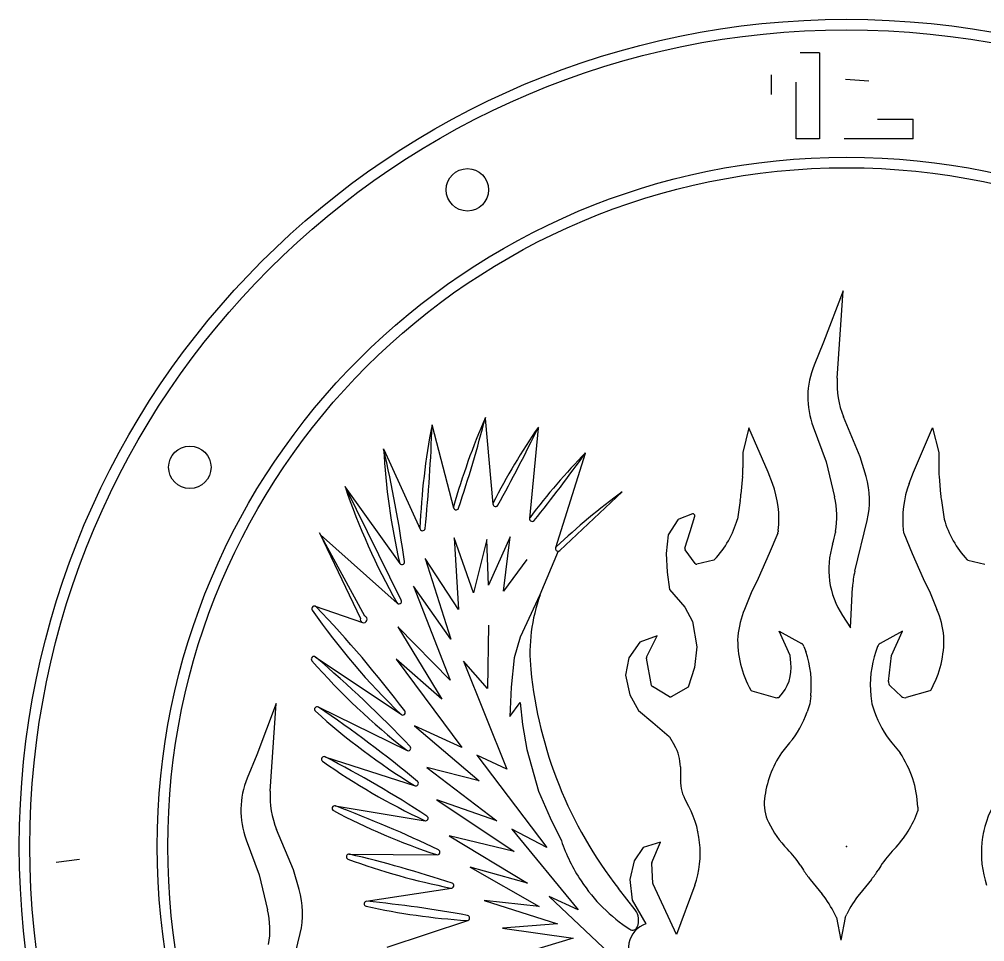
# Model space of a CAD drawing. Header units: metres. Extents: x -4.88 to 4.88, y -4.88 to 4.88.
# Drawn here: x -4.88 to 0.81, y -0.56 to 4.88 of the extents above; entities that cross this region are included whole.
import ezdxf

# ---------------------------------------------------------------- set-up
doc = ezdxf.new("R2010")
doc.units = ezdxf.units.M

msp = doc.modelspace()

# ---------------------------------------------------------------- linework, layer by layer
at = {"layer": '1', "color": 7}
for p, q in [((-0.158751, 4.677246), (-0.272542, 4.677246)), ((-0.158751, 4.677246), (-0.158751, 4.169999)), ((-0.44136, 4.430869), (-0.44136, 4.546811)), ((-0.296433, 4.169999), (-0.296433, 4.504297)), ((0.131104, 4.510579), (-0.006577, 4.520126)), ((0.182199, 4.285941), (0.391973, 4.285941)), ((0.391973, 4.169999), (0.391973, 4.285941)), ((-0.158751, 4.169999), (-0.296433, 4.169999)), ((0.391973, 4.169999), (-0.013824, 4.169999)), ((-0.019888, 3.275154), (-0.135095, 2.972734)), ((-0.055076, 2.759068), (-0.019888, 3.275154)), ((-0.135095, 2.972734), (-0.190945, 2.836212)), ((-2.12905, 2.521912), (-2.083709, 2.016697)), ((0.080918, 2.295891), (-0.017772, 2.532749)), ((-2.442416, 2.478662), (-2.315353, 1.994565)), ((-1.818216, 2.465338), (-1.8679, 1.931829)), ((-0.574968, 2.468048), (-0.610658, 2.322052)), ((-0.461874, 2.205612), (-0.574968, 2.468048)), ((-0.197046, 2.473239), (-0.120695, 2.267089)), ((0.394158, 2.205612), (0.507252, 2.468048)), ((0.507252, 2.468048), (0.542943, 2.322052)), ((-2.726899, 2.339457), (-2.51248, 1.869485)), ((-1.540861, 2.314965), (-1.714572, 1.759056)), ((-0.610658, 2.322052), (-0.610658, 2.231649)), ((0.115098, 2.17968), (0.080918, 2.295891)), ((0.542943, 2.322052), (0.542943, 2.231649)), ((-0.120695, 2.267089), (-0.070931, 2.059739)), ((-0.612914, 2.179673), (-0.62198, 2.07541)), ((-0.436845, 2.13887), (-0.461874, 2.205612)), ((0.36913, 2.13887), (0.394158, 2.205612)), ((0.545199, 2.179673), (0.554265, 2.07541)), ((-2.624312, 1.451707), (-2.955348, 2.120503)), ((-2.953772, 2.117863), (-2.631976, 1.667942)), ((-1.689648, 1.743976), (-1.321395, 2.089678)), ((-0.626363, 2.038382), (-0.642876, 1.928298)), ((0.558647, 2.038382), (0.57516, 1.928298)), ((-0.907578, 1.959229), (-0.989216, 1.928615)), ((-0.921165, 1.856292), (-0.894473, 1.947044)), ((-0.994117, 1.924659), (-1.050543, 1.836885)), ((0.048814, 1.621627), (0.12134, 1.920797)), ((-3.106558, 1.84802), (-2.864698, 1.343651)), ((-2.839284, 1.356801), (-3.106558, 1.84802)), ((-3.099974, 1.835919), (-2.647401, 1.433226)), ((-1.982962, 1.823804), (-2.110486, 1.539329)), ((-2.0222, 1.504995), (-1.982962, 1.823804)), ((-1.050543, 1.836885), (-1.063481, 1.726914)), ((-0.952025, 1.757537), (-0.921165, 1.856292)), ((-0.405343, 1.845811), (-0.455405, 1.726914)), ((-0.40229, 1.86213), (-0.403174, 1.85415)), ((0.334575, 1.86213), (0.335459, 1.85415)), ((0.337628, 1.845811), (0.38769, 1.726914)), ((-2.198771, 1.495186), (-2.31158, 1.818899)), ((-2.31158, 1.818899), (-2.287057, 1.397091)), ((-2.120295, 1.80909), (-2.198771, 1.495186)), ((-2.110486, 1.539328), (-2.120295, 1.80909)), ((-1.700255, 1.739582), (-1.806584, 1.483165)), ((-1.063481, 1.726914), (-1.057011, 1.616943)), ((-0.892719, 1.667683), (-0.950618, 1.748742)), ((-0.455405, 1.726914), (-0.520094, 1.57813)), ((0.38769, 1.726914), (0.452378, 1.57813)), ((-2.287057, 1.397091), (-2.483247, 1.696281)), ((-2.483247, 1.696281), (-2.331199, 1.22052)), ((-1.884867, 1.691376), (-2.0222, 1.504995)), ((-0.782534, 1.687234), (-0.882291, 1.663762)), ((0.714818, 1.687234), (0.814576, 1.663762)), ((-1.057011, 1.616943), (-1.044074, 1.513441)), ((-0.520094, 1.57813), (-0.561251, 1.494034)), ((0.452378, 1.57813), (0.493536, 1.494034)), ((-2.331199, 1.22052), (-2.551913, 1.534424)), ((-2.551913, 1.534424), (-2.336104, 0.980187)), ((-1.807491, 1.482587), (-1.923554, 1.232788)), ((-1.044074, 1.513441), (-0.953509, 1.409939)), ((-0.561251, 1.494034), (-0.600784, 1.396999)), ((0.023315, 1.287826), (0.035363, 1.528795)), ((0.493536, 1.494034), (0.533069, 1.396999)), ((-3.131339, 1.415594), (-2.852956, 1.319165)), ((-0.953509, 1.409939), (-0.908227, 1.325843)), ((-0.908227, 1.325843), (-0.882352, 1.177059)), ((-0.023871, 1.360419), (0.023315, 1.287826)), ((-2.336104, 0.980187), (-2.645103, 1.294091)), ((-2.645103, 1.294091), (-2.385152, 0.867378)), ((-2.110486, 1.303287), (-2.11539, 0.930526)), ((-0.332496, 1.125308), (-0.397185, 1.267623)), ((-0.397185, 1.267623), (-0.265057, 1.195554)), ((0.329469, 1.267623), (0.197342, 1.195554)), ((0.26478, 1.125308), (0.329469, 1.267623)), ((-1.923554, 1.232788), (-1.958148, 1.111707)), ((-1.218733, 1.202934), (-1.283423, 1.11237)), ((-1.115232, 1.241748), (-1.218733, 1.202934)), ((-1.178404, 1.115402), (-1.115232, 1.241748)), ((-0.882352, 1.177059), (-0.895289, 1.05415)), ((-0.251073, 1.17903), (-0.240536, 1.14859)), ((0.183358, 1.17903), (0.172821, 1.14859)), ((-3.13093, 1.117019), (-2.623431, 0.776641)), ((-2.385152, 0.867378), (-2.654913, 1.102806)), ((-2.654913, 1.102806), (-2.267438, 0.582902)), ((-2.11539, 0.930526), (-2.257628, 1.092383)), ((-2.257628, 1.092383), (-2.002581, 0.454766)), ((-1.958148, 1.111707), (-1.975445, 0.938735)), ((-1.283423, 1.11237), (-1.302829, 1.008868)), ((-1.14843, 0.948618), (-1.17928, 1.109041)), ((-0.327597, 1.082849), (-0.332496, 1.125308)), ((0.247115, 0.972204), (0.26478, 1.125308)), ((-0.895289, 1.05415), (-0.934103, 0.93771)), ((-1.302829, 1.008868), (-1.276954, 0.892428)), ((-1.975445, 0.938735), (-1.984094, 0.765763)), ((-1.042564, 0.882407), (-1.14368, 0.941887)), ((-0.934103, 0.93771), (-1.032591, 0.88231)), ((-0.557843, 0.916194), (-0.419839, 0.877553)), ((0.323622, 0.884458), (0.256503, 0.946782)), ((0.490127, 0.916194), (0.352124, 0.877553)), ((-1.276954, 0.892428), (-1.225203, 0.801863)), ((-0.210942, 0.888404), (-0.216056, 0.840676)), ((0.143227, 0.888404), (0.148341, 0.840676)), ((-3.360902, 0.841398), (-3.47611, 0.538978)), ((-3.39609, 0.325312), (-3.360902, 0.841398)), ((-3.113707, 0.821771), (-2.589574, 0.565468)), ((-1.984094, 0.765763), (-1.923554, 0.847925)), ((-1.923554, 0.847925), (-1.910581, 0.718195)), ((-1.225203, 0.801863), (-1.141152, 0.730744)), ((-0.216056, 0.840676), (-0.232855, 0.792379)), ((0.148341, 0.840676), (0.16514, 0.792379)), ((-2.267438, 0.582902), (-2.547008, 0.710426)), ((-2.547008, 0.710426), (-2.164438, 0.386712)), ((-1.910581, 0.718195), (-1.884635, 0.571169)), ((-1.141063, 0.730667), (-1.045313, 0.647683)), ((-1.043243, 0.645197), (-1.013901, 0.595317)), ((-1.884635, 0.571169), (-1.815446, 0.324684)), ((-0.335178, 0.609549), (-0.382899, 0.551224)), ((0.267463, 0.609549), (0.315183, 0.551224)), ((-3.47611, 0.538978), (-3.531959, 0.402456)), ((-3.07478, 0.528529), (-2.542801, 0.356848)), ((-2.002581, 0.454766), (-2.179152, 0.538146)), ((-2.179152, 0.538146), (-1.767153, -0.006281)), ((-2.164438, 0.386712), (-2.473437, 0.465188)), ((-2.473437, 0.465188), (-2.061438, 0.151284)), ((-0.979385, 0.468561), (-0.979385, 0.390853)), ((-1.815446, 0.324684), (-1.746257, 0.169009)), ((-3.01435, 0.238857), (-2.483301, 0.151605)), ((-2.061438, 0.151284), (-2.41458, 0.273903)), ((-2.41458, 0.273903), (-1.958438, -0.030192)), ((0.41925, 0.231823), (0.419947, 0.209498)), ((-1.746257, 0.169008), (-1.680259, 0.033713)), ((-3.260096, -0.137865), (-3.358786, 0.098993)), ((-1.958438, -0.030192), (-2.341009, 0.062999)), ((-2.341009, 0.062999), (-1.879962, -0.216572)), ((-1.767153, -0.006281), (-1.973153, 0.101623)), ((-1.973153, 0.101623), (-1.580773, -0.374137)), ((-3.53806, 0.039483), (-3.461709, -0.166667)), ((-1.095825, 0.025596), (-1.199327, -0.006748)), ((-1.146686, -0.095198), (-1.095825, 0.025596)), ((-2.932717, -0.0457), (-2.411329, -0.049452)), ((-1.199327, -0.006748), (-1.251078, -0.084375)), ((-4.657347, -0.093655), (-4.519666, -0.075255)), ((-1.251078, -0.084375), (-1.276954, -0.194346)), ((-1.141209, -0.21828), (-1.147455, -0.099604)), ((-3.461709, -0.166667), (-3.411945, -0.374017)), ((-3.225916, -0.254076), (-3.260096, -0.137865)), ((-1.879962, -0.216572), (-2.21839, -0.123382)), ((-2.21839, -0.123382), (-1.811296, -0.353905)), ((-0.269851, -0.114427), (-0.253636, -0.139909)), ((0.202135, -0.114427), (0.185921, -0.139909)), ((-1.276954, -0.194346), (-1.262606, -0.316301)), ((-1.001673, -0.519008), (-1.140285, -0.221983)), ((-0.214191, -0.194807), (-0.143575, -0.282235)), ((0.146475, -0.194807), (0.07586, -0.282235)), ((-2.830281, -0.323621), (-2.327205, -0.245535)), ((-1.246207, -0.374408), (-1.344465, -0.248386)), ((-0.893095, -0.229463), (-1.001673, -0.519008)), ((-1.811296, -0.353905), (-2.135009, -0.319572)), ((-2.135009, -0.319572), (-1.703391, -0.456905)), ((-1.580773, -0.374137), (-1.752439, -0.295661)), ((-1.752439, -0.295661), (-1.399297, -0.629184)), ((-1.262606, -0.316301), (-1.182746, -0.456128)), ((-2.707536, -0.593405), (-2.231316, -0.435891)), ((-0.059772, -0.419726), (-0.069358, -0.399742)), ((-0.059772, -0.419726), (-0.033858, -0.552918)), ((-0.007944, -0.419726), (-0.033858, -0.552918)), ((-0.007944, -0.419726), (0.001642, -0.399742)), ((-1.703391, -0.456905), (-2.027105, -0.481429)), ((-2.027105, -0.481429), (-1.610201, -0.540286)), ((-3.2922, -0.812129), (-3.219674, -0.512959)), ((-1.610201, -0.540286), (-1.948629, -0.643286))]:
    msp.add_line(p, q, dxfattribs=at)
for centre, radius in [((0, 0), 4.875), ((0, 0), 4.8125), ((0, 0), 4.0625), ((0, 0), 4), ((-2.234375, 3.870051), 0.125), ((-3.870051, 2.234375), 0.125)]:
    msp.add_circle(centre, radius, dxfattribs=at)
for centre, radius, start, end in [((0.271828, 2.646896), 0.5, 157.75098, 200.323137), ((0.443766, 2.725056), 0.5, 176.099507, 202.619866), ((1.537816, 0.928366), 4, 156.425012, 164.424456), ((-9.873592, 4.530905), 8, 341.508667, 345.502194), ((1.483037, 1.717787), 4, 168.954554, 177.728788), ((-10.439508, 2.715894), 8, 353.960153, 358.339932), ((1.480766, 0.206678), 4, 145.514304, 152.964369), ((-9.031398, 5.927262), 8, 330.687617, 334.407181), ((1.265947, 2.560628), 4, 183.110438, 192.816063), ((-10.525511, 0.554362), 8, 8.079777, 12.923677), ((1.327306, -0.470834), 4, 135.753949, 142.945263), ((-8.056853, 6.957563), 8, 320.981515, 324.572024), ((-1.210658, 2.231649), 0.6, -4.969652, 0), ((1.142943, 2.231649), 0.6, 180, 184.969652), ((-0.364585, 2.038597), 0.5, 346.373005, 376.389533), ((0.834117, 3.401108), 4, 198.67207, 209.407012), ((-0.998642, 1.928195), 0.6, -6.321558, 20.556169), ((0.930927, 1.928195), 0.6, 159.443831, 186.321558), ((1.039121, -1.139557), 4, 126.166168, 133.426374), ((-1.219725, 2.127387), 0.6, 351.469181, 355.030348), ((-0.557124, 1.943052), 0.5, 349.985685, 373.495735), ((1.152009, 2.127387), 0.6, 184.969652, 188.530819), ((-2.300844, 1.998373), 0.015, 164.424434, 341.508667), ((-2.068769, 2.018038), 0.015, 152.964344, 330.687635), ((-1.852964, 1.930438), 0.015, 142.945263, 320.981552), ((-0.904067, 1.949866), 0.01, -16.389501, 110.556053), ((-0.985705, 1.919251), 0.01, 110.556045, 147.26481), ((-1.21875, 2.096729), 0.6, 317.346707, 343.696897), ((1.151034, 2.096729), 0.6, 196.303103, 222.653293), ((-2.498833, 1.875712), 0.015, 177.728788, 353.960203), ((-0.432992, 1.857453), 0.03, 337.166336, 353.678442), ((-0.559164, 1.931077), 0.5, 342.65269, 350.681734), ((0.42764, 1.769158), 0.5, 169.985685, 170.681734), ((0.365277, 1.857453), 0.03, 186.321558, 202.833664), ((-1.700255, 1.754582), 0.015, 133.426374, 315.003335), ((0.395351, 1.632914), 0.5, 162.65269, 213.023868), ((-0.942481, 1.754555), 0.01, 162.646026, 215.537578), ((-2.619776, 1.676668), 0.015, 192.816063, 368.079819), ((-0.884582, 1.673496), 0.01, 215.537578, 283.240534), ((-0.784824, 1.696968), 0.01, 283.240534, 317.346707), ((0.717109, 1.696968), 0.01, 222.653293, 256.759466), ((0.534739, 1.503827), 0.5, 166.373005, 177.137595), ((-0.86559, 1.140799), 1, 160.060645, 185.662837), ((-1.806584, 1.482165), 0.001, 340.060645, 515.079209), ((-2.63743, 1.444432), 0.015, 209.407012, 389.012393), ((-3.136249, 1.40142), 0.015, 43.702207, 214.612179), ((0.14347, 3.664973), 4, 214.612146, 226.19293), ((-8.185989, -3.424588), 7, 37.102868, 43.702207), ((-0.045129, 1.17062), 0.6, 157.833621, 173.546174), ((-0.022586, 1.17062), 0.6, 6.453826, 22.166379), ((-2.845569, 1.337814), 0.02, 163.029254, 431.683556), ((-0.041715, 1.216492), 0.6, 177.939784, 209.515443), ((-0.279423, 1.169217), 0.03, 19.093468, 61.3895), ((0.211707, 1.169217), 0.03, 118.6105, 160.906532), ((-0.026001, 1.216492), 0.6, 330.484557, 362.060216), ((-0.807528, 0.952324), 0.6, -6.115541, 19.093468), ((0.739812, 0.952324), 0.6, 160.906532, 186.115541), ((-3.139286, 1.104562), 0.015, 49.764879, 221.113941), ((-0.136973, 3.724933), 4, 221.113941, 232.134877), ((-7.651075, -4.227791), 7, 43.483915, 49.764905), ((-1.16946, 1.11093), 0.01, 153.435033, 190.885495), ((-0.575949, 1.054193), 0.25, 316.251567, 366.581989), ((0.62709, 1.28881), 2.5, 185.662837, 217.943095), ((0.276917, 0.968766), 0.03, 173.418011, 227.121172), ((-1.13861, 0.950506), 0.01, 190.885495, 239.534428), ((-0.555146, 0.925823), 0.01, 209.515443, 254.357743), ((0.487431, 0.925823), 0.01, 285.642257, 330.484557), ((-1.037493, 0.891026), 0.01, 239.534428, 299.357754), ((-0.41175, 0.906442), 0.03, 254.357743, 303.132229), ((0.344035, 0.906442), 0.03, 227.121172, 285.642257), ((-3.120297, 0.808296), 0.015, 56.079692, 227.85192), ((-0.446164, 3.762824), 4, 227.851878, 238.333362), ((-7.018201, -4.987959), 7, 50.105548, 56.079692), ((-2.615076, 0.789099), 0.015, 226.19293, 397.102868), ((-0.799553, 0.989491), 0.6, 320.710651, 340.820978), ((0.731838, 0.989491), 0.6, 199.179022, 219.289349), ((-1.147612, 0.72311), 0.01, 49.085652, 49.763649), ((-1.051862, 0.640127), 0.01, 30.465637, 49.085652), ((-2.582985, 0.578943), 0.015, 232.134843, 403.484369), ((-1.229385, 0.468561), 0.25, 0, 30.465637), ((-3.079387, 0.514254), 0.015, 62.676001, 234.8528), ((-6.285654, -5.691395), 7, 56.995296, 62.676001), ((0.112742, 0.213082), 0.6, 145.696969, 173.656698), ((-0.180458, 0.213082), 0.6, 1.78988, 34.303031), ((-0.785304, 3.772691), 4, 234.852773, 244.818524), ((-3.069186, 0.21314), 0.5, 157.75098, 200.323137), ((-2.538194, 0.371123), 0.015, 238.333345, 410.105574), ((-0.989385, 0.388895), 0.01, -11.888669, 0), ((-0.729385, 0.390853), 0.25, 180, 210.431124), ((-2.897248, 0.2913), 0.5, 176.099507, 202.619866), ((-3.016782, 0.224056), 0.015, 69.58424, 242.144018), ((-5.453358, -6.322189), 7, 64.181339, 69.58424), ((-1.462287, -0.039674), 0.6, -18.440166, 30.431124), ((-0.235115, 0.251752), 0.25, 173.656698, 205.913833), ((1.394572, -0.039674), 0.6, 149.567883, 198.440166), ((-1.154785, 3.747292), 4, 242.143978, 251.621601), ((-2.480869, 0.166406), 0.015, 244.818524, 416.995296), ((-0.147409, 0.404709), 0.6, 315.490028, 341.013156), ((0.079693, 0.404709), 0.6, 205.913833, 224.509972), ((-0.88494, 0.081857), 0.01, 11.887132, 39.472416), ((0.817224, 0.081857), 0.01, 140.527584, 168.112868), ((-0.731531, 0.349804), 1, 198.426701, 213.58), ((-2.932825, -0.060699), 0.015, 76.833993, 249.751545), ((-4.523821, -6.862093), 7, 71.690689, 76.833993), ((-2.411221, -0.034453), 0.015, 251.621601, 424.181339), ((-0.776061, -0.436531), 0.6, 32.468817, 44.509972), ((0.708345, -0.436531), 0.6, 135.490028, 147.531183), ((-1.55365, 3.67803), 4, 249.751545, 258.773137), ((-1.137469, -0.099078), 0.01, 157.166326, 183.012735), ((0.252574, 0.182196), 0.6, 212.468817, 218.927559), ((-0.320289, 0.182196), 0.6, 321.072441, 327.531183), ((-2.329506, -0.230713), 0.015, 258.773101, 431.690689), ((-0.731531, 0.349804), 1, 213.58, 236.944912), ((-1.131223, -0.217754), 0.01, 183.012735, 205.016924), ((-3.705599, -0.395159), 0.5, 346.373005, 376.389533), ((-0.61034, -0.659238), 0.6, 25.625895, 38.927559), ((0.542625, -0.659238), 0.6, 141.072441, 154.374105), ((-2.827981, -0.338443), 0.015, 84.451253, 257.697482), ((-3.503378, -7.290714), 7, 79.54641, 84.451253), ((-3.898138, -0.490703), 0.5, 349.985685, 373.495735), ((-1.978881, 3.555045), 4, 257.697444, 266.30022), ((-1.325069, -0.435896), 0.1, 337.0441, 397.943095), ((-2.236027, -0.421649), 0.015, 266.30022, 439.54641), ((-1.135035, -0.598338), 0.15, 108.546243, 291.360902), ((-1.260612, -0.463198), 0.03, 236.944912, 337.0441), ((-1.135035, -0.598338), 0.15, 139.476021, 141.123619)]:
    msp.add_arc(centre, radius, start, end, dxfattribs=at)
msp.add_point((0, 0), dxfattribs=at)

doc.saveas('drawing.dxf')
